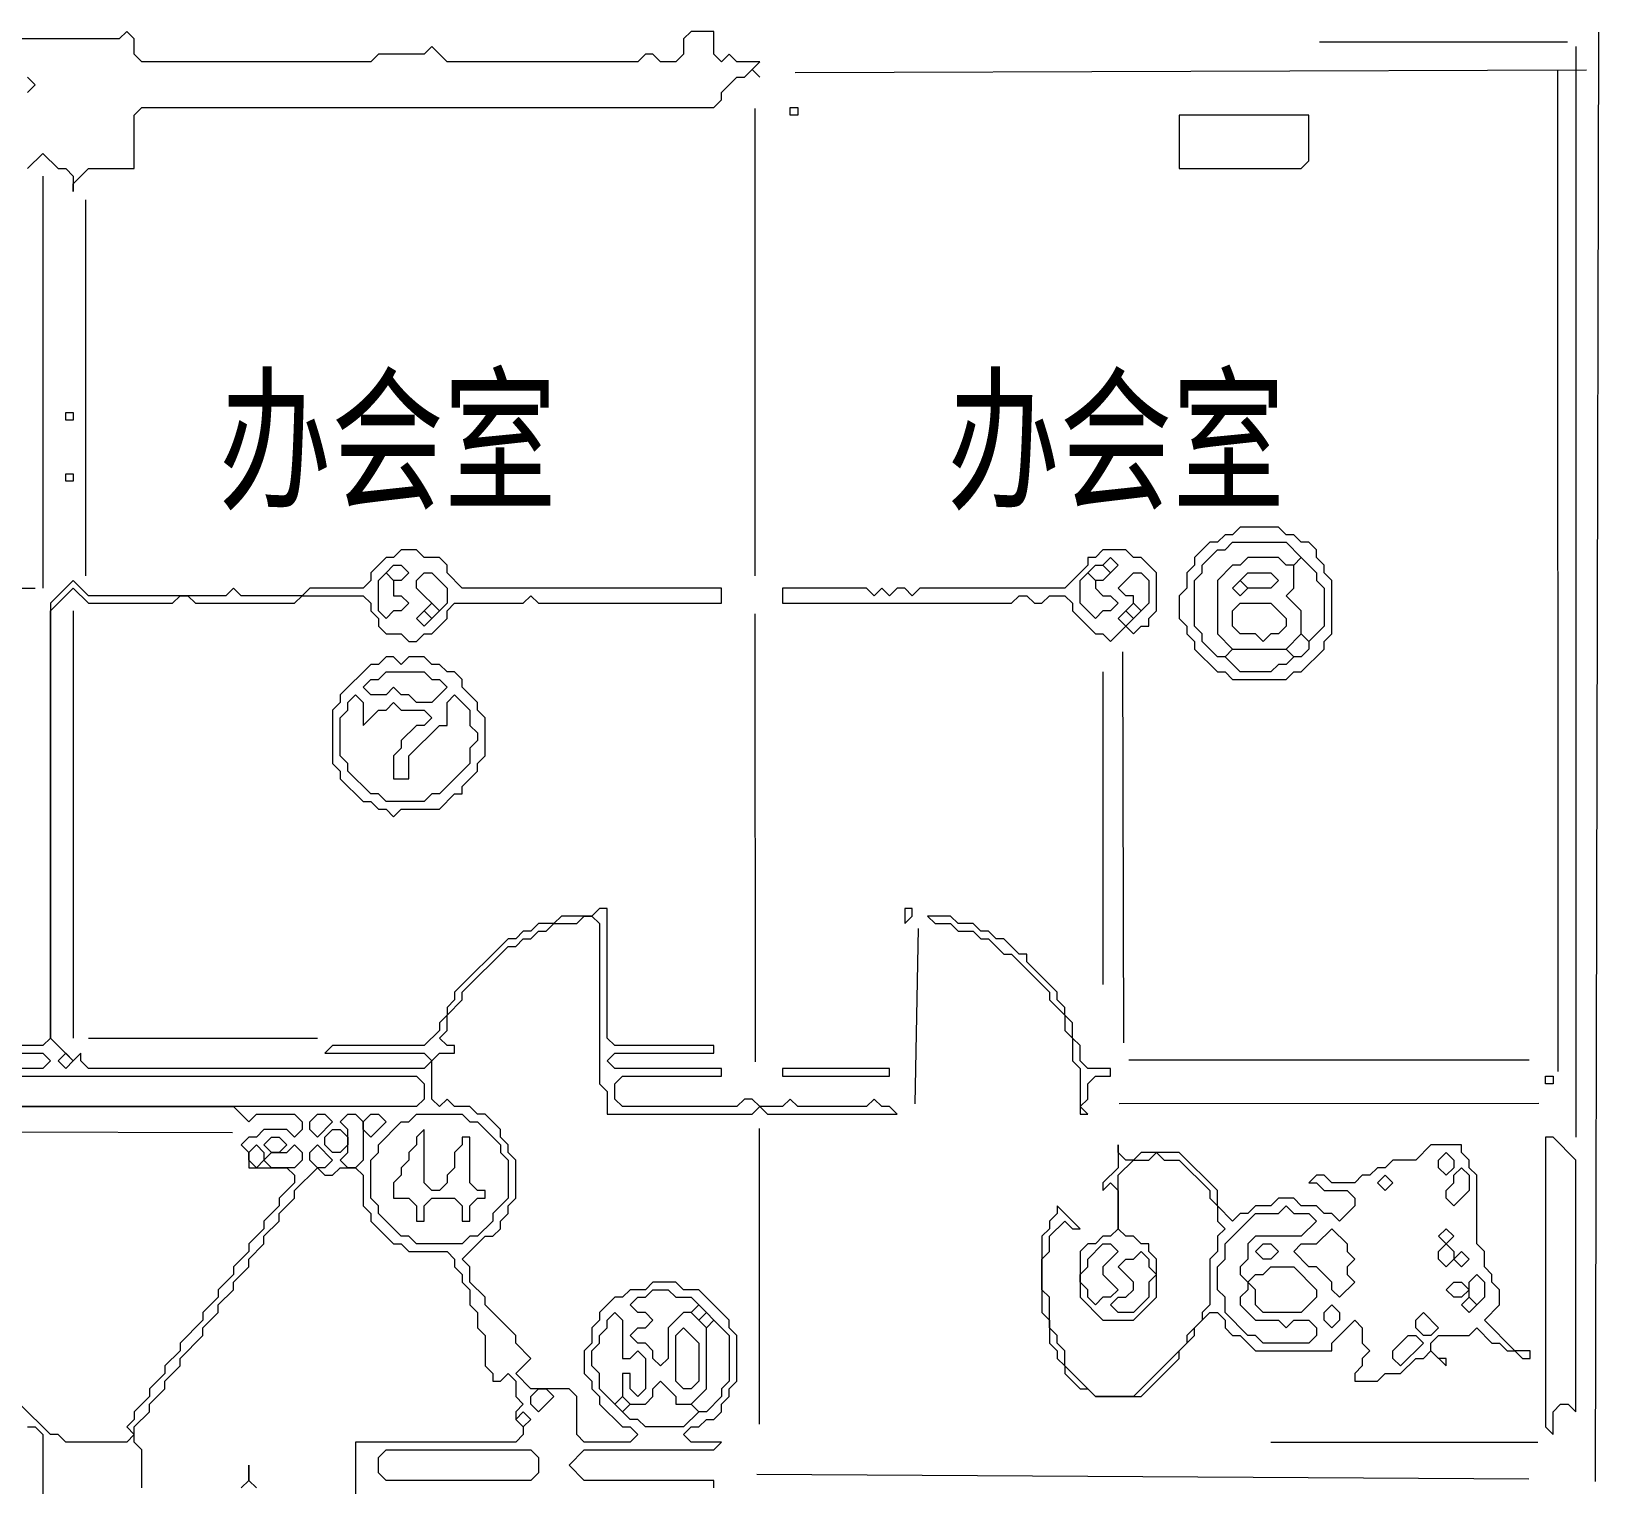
# Model space of a CAD drawing. Extents: x 10 to 1978, y 10 to 1392.
# Drawn here: x 1300.5 to 1506, y 823.4 to 1014 of the extents above; entities that cross this region are included whole.
import ezdxf

# ---------------------------------------------------------------- set-up
doc = ezdxf.new("R2010")
doc.units = 0
for name, color, linetype, lineweight in [('OCR_TEXT', 6, 'Continuous', 0), ('TRACE_CURVE', 6, 'Continuous', 0), ('TRACE_STRAIGHT', 5, 'Continuous', 0), ('TRACE_TEXT_SYMBOL', 6, 'Continuous', 0)]:
    doc.layers.add(name, color=color, linetype=linetype, lineweight=lineweight)
doc.styles.add('wqy-unicode', font='wqy-unicode.lff')

msp = doc.modelspace()

# ---------------------------------------------------------------- linework, layer by layer
at = {"layer": 'TRACE_CURVE', "color": 6}
for points in [[(1349, 946), (1348, 945), (1347, 945), (1345, 943), (1345, 942), (1344, 941), (1337, 941), (1336, 940), (1328, 940), (1327, 941), (1326, 940), (1308, 940), (1306, 942), (1303, 939), (1303, 882), (1302, 881), (1285, 881)], [(1345, 938), (1346, 937), (1346, 936), (1347, 935), (1349, 935), (1350, 934), (1351, 934), (1352, 935), (1353, 935), (1355, 937), (1355, 938), (1356, 939), (1365, 939), (1366, 940), (1367, 939), (1391, 939), (1391, 941), (1357, 941), (1355, 943), (1355, 944), (1354, 945), (1352, 945), (1351, 946), (1349, 946)], [(1414, 872), (1413, 873), (1412, 873), (1411, 874), (1410, 873), (1401, 873), (1400, 874), (1399, 873), (1396, 873), (1395, 874), (1394, 874), (1393, 873), (1378, 873), (1377, 874), (1377, 876), (1378, 877), (1391, 877), (1391, 878), (1377, 878), (1376, 879), (1377, 880), (1390, 880), (1390, 881), (1377, 881), (1376, 882), (1376, 899), (1375, 899), (1374, 898), (1370, 898), (1369, 897), (1367, 897), (1366, 896), (1365, 896), (1364, 895), (1363, 895), (1356, 888), (1356, 887), (1355, 886), (1355, 885), (1354, 884), (1354, 883), (1352, 881), (1340, 881), (1339, 880), (1352, 880), (1353, 879), (1352, 878), (1308, 878), (1307, 879), (1307, 880), (1306, 879), (1303, 882), (1303, 938), (1306, 941), (1308, 939), (1319, 939), (1320, 940), (1321, 940), (1322, 939), (1335, 939), (1336, 940), (1344, 940), (1345, 939), (1345, 938)], [(1379, 831), (1380, 830), (1379, 829), (1373, 829), (1372, 830), (1372, 835), (1371, 836), (1366, 836), (1364, 838), (1366, 840), (1364, 842), (1364, 843), (1360, 847), (1360, 848), (1358, 850), (1358, 852), (1357, 853), (1360, 856), (1361, 856), (1362, 857), (1362, 858), (1363, 859), (1363, 860), (1364, 861), (1364, 866), (1363, 867), (1363, 868), (1362, 869), (1362, 870), (1360, 872), (1359, 872), (1358, 873), (1356, 873), (1355, 874), (1354, 873), (1353, 874), (1353, 879), (1354, 880), (1356, 880), (1356, 881), (1355, 881), (1354, 882), (1355, 883), (1355, 885), (1357, 887), (1357, 888), (1363, 894), (1364, 894), (1365, 895), (1366, 895), (1367, 896), (1368, 896), (1369, 897), (1372, 897), (1373, 898), (1374, 898), (1375, 897), (1375, 876), (1376, 875), (1376, 872), (1395, 872), (1396, 873), (1397, 872), (1414, 872)], [(1297, 873), (1327, 873), (1329, 871), (1330, 872), (1335, 872), (1336, 871), (1336, 870), (1335, 869), (1334, 870), (1331, 870), (1330, 869), (1329, 869), (1328, 868), (1329, 867), (1329, 865), (1334, 865), (1335, 864), (1335, 863), (1333, 861), (1333, 860), (1331, 858), (1331, 857), (1329, 855)], [(1315, 828), (1314, 829), (1314, 831), (1316, 833), (1316, 834), (1318, 836), (1318, 837), (1320, 839), (1320, 840), (1323, 843), (1323, 844), (1325, 846), (1325, 847), (1327, 849), (1327, 850), (1329, 852), (1329, 853), (1331, 855), (1331, 856), (1333, 858), (1333, 859), (1335, 861), (1335, 862), (1338, 865)], [(1338, 865), (1339, 864), (1340, 864), (1341, 865), (1343, 865), (1344, 864), (1344, 860), (1345, 859), (1345, 858), (1348, 855), (1349, 855), (1350, 854), (1355, 854), (1356, 853), (1356, 852), (1357, 851), (1357, 850), (1358, 849), (1358, 847), (1359, 846), (1359, 844), (1360, 843), (1360, 839), (1361, 838), (1361, 837), (1362, 837), (1363, 838), (1364, 837), (1364, 835), (1365, 834), (1364, 833), (1364, 832), (1365, 831), (1365, 830), (1364, 829), (1343, 829), (1343, 819)], [(1329, 855), (1329, 854), (1327, 852), (1327, 851), (1325, 849), (1325, 848), (1323, 846), (1323, 845), (1320, 842), (1320, 841), (1318, 839), (1318, 838), (1316, 836), (1316, 835), (1314, 833), (1314, 832), (1313, 831), (1314, 830), (1313, 829), (1305, 829), (1304, 830), (1303, 830), (1299, 834)], [(1390, 823), (1390, 824), (1373, 824), (1371, 826), (1373, 828), (1390, 828), (1391, 829), (1387, 829), (1386, 830), (1387, 831), (1388, 831), (1389, 832), (1390, 832), (1391, 833), (1391, 834), (1392, 835), (1392, 836), (1393, 837), (1393, 843), (1392, 844), (1392, 845), (1388, 849), (1386, 849), (1385, 850), (1382, 850), (1381, 849), (1379, 849), (1378, 848), (1377, 848), (1375, 846), (1375, 845), (1374, 844), (1374, 842), (1373, 841), (1373, 838), (1374, 837), (1374, 836), (1375, 835), (1375, 834), (1378, 831), (1379, 831)], [(1300, 831), (1301, 831), (1302, 830), (1302, 785), (1300, 783), (1301, 783), (1302, 782), (1302, 780), (1301, 779), (1301, 778), (1302, 779), (1305, 776), (1305, 747), (1306, 747), (1307, 746), (1309, 748), (1310, 747), (1312, 747), (1313, 746)], [(1315, 823), (1315, 828)], [(1330, 823), (1329, 824), (1329, 826), (1329, 824), (1328, 823)]]:
    msp.add_lwpolyline(points, dxfattribs=at)
for points in [[(1347, 943), (1348, 944), (1349, 944), (1350, 943), (1349, 942), (1348, 942)], [(1346, 942), (1347, 943), (1348, 942), (1348, 940), (1349, 940), (1350, 939), (1349, 938), (1348, 938), (1347, 937), (1346, 938)], [(1351, 942), (1352, 943), (1353, 943), (1355, 941), (1355, 939), (1354, 938), (1351, 941)], [(1351, 937), (1352, 938), (1353, 937), (1352, 936)], [(1352, 938), (1353, 939), (1354, 938), (1353, 937)], [(1285, 879), (1286, 880), (1302, 880), (1303, 879), (1302, 878), (1286, 878)], [(1304, 879), (1305, 880), (1306, 879), (1305, 878)], [(1287, 877), (1351, 877), (1352, 876), (1352, 874), (1351, 873), (1286, 873), (1285, 874), (1285, 875)], [(1337, 871), (1338, 872), (1339, 872), (1340, 871), (1338, 869), (1337, 870)], [(1341, 871), (1342, 872), (1343, 872), (1344, 871), (1344, 866), (1343, 865), (1342, 865), (1341, 866), (1342, 867), (1342, 870)], [(1344, 871), (1345, 872), (1346, 872), (1347, 871), (1345, 869), (1344, 870)], [(1350, 871), (1351, 872), (1357, 872), (1358, 871), (1359, 871), (1362, 868), (1362, 867), (1363, 866), (1363, 861), (1361, 859), (1361, 858), (1359, 856), (1358, 856), (1357, 855), (1351, 855), (1350, 856), (1349, 856), (1346, 859), (1346, 860), (1345, 861), (1345, 866), (1346, 867), (1346, 868), (1349, 871)], [(1339, 869), (1340, 870), (1341, 870), (1342, 869), (1342, 868), (1341, 867), (1340, 867), (1339, 868)], [(1329, 867), (1330, 868), (1331, 867), (1331, 866), (1330, 865), (1329, 866)], [(1331, 868), (1332, 869), (1333, 869), (1334, 868), (1333, 867), (1332, 867)], [(1334, 867), (1335, 868), (1336, 867), (1336, 866), (1335, 865), (1332, 865), (1331, 866), (1332, 867)], [(1337, 867), (1338, 868), (1340, 866), (1339, 865), (1338, 865), (1337, 866)], [(1381, 848), (1382, 849), (1384, 849), (1385, 848), (1387, 848), (1388, 847), (1387, 846), (1386, 846), (1384, 844), (1384, 840), (1383, 839), (1382, 840), (1382, 841), (1381, 842), (1380, 842), (1379, 843), (1380, 844), (1381, 844), (1382, 845), (1381, 846), (1380, 846), (1379, 847), (1380, 848)], [(1387, 846), (1388, 847), (1389, 846), (1388, 845)], [(1376, 845), (1377, 846), (1378, 845), (1378, 840), (1379, 840), (1380, 841), (1381, 840), (1381, 836), (1380, 835), (1379, 836), (1379, 838), (1378, 838), (1378, 835), (1377, 834), (1375, 836), (1375, 838), (1374, 839), (1374, 841), (1375, 842), (1375, 843), (1376, 844)], [(1389, 844), (1390, 845), (1392, 843), (1392, 837), (1391, 836), (1391, 835), (1389, 833), (1388, 833), (1387, 834), (1389, 836)], [(1388, 845), (1389, 846), (1390, 845), (1389, 844)], [(1385, 843), (1386, 844), (1388, 842), (1388, 837), (1387, 836), (1386, 836), (1385, 837)], [(1382, 836), (1383, 837), (1385, 835), (1385, 834), (1387, 834), (1388, 833), (1386, 831), (1381, 831), (1380, 832), (1379, 832), (1378, 833), (1379, 834), (1381, 834), (1382, 835)], [(1366, 835), (1367, 836), (1368, 836), (1369, 835), (1367, 833), (1366, 834)], [(1377, 834), (1378, 835), (1379, 834), (1378, 833)], [(1364, 832), (1365, 833), (1366, 832), (1365, 831)], [(1346, 827), (1347, 828), (1366, 828), (1367, 827), (1367, 825), (1366, 824), (1347, 824), (1346, 825)]]:
    msp.add_lwpolyline(points, close=True, dxfattribs=at)
at = {"layer": 'TRACE_STRAIGHT', "color": 5}
for p, q in [((1505.58, 823.87), (1505.99, 1013.88)), ((1469.38, 1012.62), (1501.88, 1012.62)), ((1503, 1012), (1503, 869)), ((1400.65, 1008.61), (1504.4, 1008.97)), ((1500.6, 1008.88), (1500.64, 877.62)), ((1395.36, 1003.87), (1395.37, 942.62)), ((1302, 995), (1302, 941)), ((1307.63, 942.62), (1307.64, 991.9)), ((1266, 941), (1301, 941)), ((1306, 938), (1306, 882)), ((1395.36, 937.62), (1395.38, 878.87)), ((1443.57, 932.63), (1443.69, 881.37)), ((1441, 930), (1441, 889)), ((1416.38, 873.38), (1416.82, 896.35)), ((1308, 882), (1338, 882)), ((1444.38, 879.13), (1496.88, 879.13)), ((1443.13, 873.41), (1498.13, 873.48)), ((1296.87, 869.7), (1326.88, 869.63)), ((1395.96, 831.37), (1395.97, 870.12)), ((1463, 829), (1498, 829)), ((1395.6, 824.79), (1496.85, 824.19))]:
    msp.add_line(p, q, dxfattribs=at)
at = {"layer": 'TRACE_TEXT_SYMBOL', "color": 6}
for points in [[(1300, 996), (1302, 998), (1304, 996), (1305, 996), (1306, 995), (1306, 993), (1306, 994), (1308, 996), (1314, 996), (1314, 1003), (1315, 1004), (1390, 1004), (1391, 1005), (1391, 1006), (1393, 1008), (1394, 1008), (1395, 1009), (1396, 1008), (1395, 1009), (1396, 1010), (1393, 1010), (1392, 1011), (1391, 1010), (1390, 1011), (1390, 1014), (1387, 1014), (1386, 1013), (1386, 1011), (1385, 1010), (1383, 1010), (1382, 1011), (1381, 1011), (1380, 1010), (1355, 1010), (1353, 1012), (1352, 1011), (1346, 1011), (1345, 1010), (1315, 1010), (1314, 1011), (1314, 1013), (1313, 1014), (1312, 1013), (1296, 1013)], [(1300, 1008), (1301, 1007), (1300, 1006)], [(1443, 868), (1443, 865), (1441, 863), (1441, 862), (1442, 863), (1443, 862), (1443, 857), (1442, 856), (1441, 856), (1440, 855), (1439, 855), (1438, 854), (1438, 848), (1441, 845), (1445, 845), (1448, 848), (1448, 853), (1447, 854), (1447, 855), (1446, 855), (1445, 856), (1444, 856), (1443, 857), (1443, 864), (1445, 866), (1447, 866), (1448, 867), (1449, 866), (1451, 866), (1455, 862), (1455, 861), (1456, 860), (1456, 858), (1457, 857), (1456, 856), (1456, 854), (1455, 853), (1455, 847), (1454, 846), (1454, 845), (1452, 843), (1452, 842), (1445, 835), (1440, 835), (1436, 839), (1436, 841), (1435, 842), (1435, 843), (1434, 844), (1434, 848), (1433, 849), (1433, 853), (1434, 854), (1434, 856), (1436, 858), (1437, 857), (1438, 857), (1435, 860), (1435, 859), (1434, 858), (1434, 857), (1433, 856), (1433, 846), (1434, 845)], [(1489, 866), (1488, 867), (1488, 868), (1484, 868), (1482, 866), (1479, 866), (1478, 865), (1477, 865), (1476, 864), (1475, 864), (1474, 863), (1471, 863), (1470, 864), (1469, 864), (1468, 863), (1469, 863), (1470, 862), (1473, 862), (1474, 861), (1474, 860), (1472, 858), (1471, 859), (1470, 859), (1469, 860), (1467, 860), (1466, 861), (1464, 861), (1463, 860), (1461, 860), (1460, 859), (1459, 859), (1458, 858), (1456, 860), (1456, 862), (1451, 867), (1446, 867), (1445, 866), (1444, 866), (1443, 867), (1443, 868)], [(1434, 845), (1434, 842), (1435, 841), (1435, 840), (1436, 839), (1436, 838), (1438, 836), (1439, 836), (1440, 835), (1446, 835), (1451, 840), (1451, 841), (1453, 843), (1453, 844), (1455, 846), (1456, 846), (1457, 845), (1457, 844), (1458, 843), (1459, 843), (1461, 841), (1471, 841), (1471, 842), (1474, 845), (1475, 844), (1475, 842), (1476, 841), (1475, 840), (1475, 839), (1474, 838), (1474, 837), (1477, 837), (1478, 838), (1480, 838), (1482, 840), (1483, 840), (1484, 841), (1486, 839), (1486, 840), (1485, 840), (1484, 841), (1484, 842), (1485, 843), (1489, 843), (1490, 844), (1492, 842), (1493, 842), (1494, 841), (1495, 841), (1496, 840), (1497, 840), (1497, 841), (1495, 841), (1491, 845), (1493, 847), (1493, 849), (1492, 850), (1492, 851), (1491, 852), (1491, 854), (1490, 855), (1490, 864), (1489, 865), (1489, 866)]]:
    msp.add_lwpolyline(points, dxfattribs=at)
for points in [[(1400, 1004), (1401, 1004), (1401, 1003), (1400, 1003)], [(1451, 1003), (1451, 996), (1467, 996), (1468, 997), (1468, 1003)], [(1305, 964), (1306, 964), (1306, 963), (1305, 963)], [(1305, 956), (1306, 956), (1306, 955), (1305, 955)], [(1459, 949), (1458, 948), (1457, 948), (1456, 947), (1455, 947), (1453, 945), (1453, 944), (1452, 943), (1452, 941), (1451, 940), (1451, 937), (1452, 936), (1452, 935), (1453, 934), (1453, 933), (1456, 930), (1457, 930), (1458, 929), (1465, 929), (1466, 930), (1467, 930), (1470, 933), (1470, 934), (1471, 935), (1471, 942), (1470, 943), (1470, 944), (1469, 945), (1469, 946), (1468, 947), (1467, 947), (1466, 948), (1465, 948), (1464, 949)], [(1441, 946), (1440, 945), (1439, 945), (1439, 944), (1436, 941), (1417, 941), (1416, 940), (1415, 941), (1414, 941), (1413, 940), (1412, 941), (1411, 940), (1410, 941), (1399, 941), (1399, 939), (1429, 939), (1430, 940), (1431, 940), (1432, 939), (1433, 939), (1434, 940), (1436, 940), (1437, 939), (1437, 938), (1440, 935), (1441, 935), (1442, 934), (1444, 936), (1445, 935), (1446, 936), (1447, 936), (1447, 937), (1448, 938), (1448, 943), (1446, 945), (1445, 945), (1444, 946)], [(1457, 946), (1458, 947), (1465, 947), (1467, 945), (1466, 944), (1465, 944), (1464, 945), (1460, 945), (1459, 944), (1458, 944), (1456, 942), (1456, 935), (1458, 933), (1457, 932), (1456, 932), (1454, 934), (1454, 935), (1453, 936), (1453, 942), (1454, 943), (1454, 944), (1456, 946)], [(1439, 943), (1440, 944), (1441, 944), (1442, 943), (1441, 942), (1440, 942)], [(1441, 944), (1442, 945), (1443, 944), (1442, 943)], [(1466, 944), (1467, 945), (1469, 943), (1469, 942), (1470, 941), (1470, 936), (1468, 934), (1467, 935), (1467, 938), (1465, 940), (1466, 941)], [(1438, 942), (1439, 943), (1440, 942), (1440, 941), (1441, 940), (1442, 940), (1443, 939), (1442, 938), (1441, 938), (1440, 937), (1438, 939)], [(1445, 943), (1446, 943), (1447, 942), (1447, 939), (1446, 938), (1445, 939), (1445, 940), (1444, 940), (1443, 941)], [(1458, 941), (1459, 942), (1460, 941), (1459, 940)], [(1459, 942), (1460, 943), (1463, 943), (1464, 942), (1463, 941), (1460, 941)], [(1443, 937), (1444, 938), (1445, 937), (1444, 936)], [(1444, 938), (1445, 939), (1446, 938), (1445, 937)], [(1458, 938), (1459, 939), (1463, 939), (1465, 937), (1465, 936), (1464, 935), (1463, 935), (1462, 934), (1461, 935), (1459, 935), (1458, 936)], [(1467, 935), (1468, 934), (1468, 933), (1467, 932), (1466, 932), (1465, 933)], [(1457, 932), (1458, 933), (1465, 933), (1466, 932), (1465, 931), (1464, 931), (1463, 930), (1459, 930)], [(1347, 932), (1346, 931), (1345, 931), (1341, 927), (1341, 926), (1340, 925), (1340, 918), (1341, 917), (1341, 916), (1344, 913), (1345, 913), (1346, 912), (1347, 912), (1348, 911), (1349, 912), (1354, 912), (1356, 914), (1357, 914), (1357, 915), (1359, 917), (1359, 918), (1360, 919), (1360, 924), (1359, 925), (1359, 926), (1357, 928), (1357, 929), (1356, 930), (1355, 930), (1354, 931), (1353, 931), (1352, 932), (1350, 932), (1349, 931), (1348, 932)], [(1346, 929), (1347, 930), (1352, 930), (1353, 929), (1354, 929), (1355, 928), (1353, 926), (1351, 926), (1350, 927), (1349, 927), (1348, 928), (1347, 927), (1345, 927), (1344, 928), (1345, 929)], [(1342, 926), (1343, 927), (1344, 926), (1344, 923), (1346, 925), (1347, 925), (1348, 926), (1349, 925), (1352, 925), (1353, 924), (1352, 923), (1351, 923), (1349, 921), (1349, 920), (1348, 919), (1348, 916), (1350, 916), (1350, 919), (1354, 923), (1355, 923), (1355, 926), (1356, 927), (1358, 925), (1358, 923), (1359, 922), (1359, 921), (1358, 920), (1358, 918), (1354, 914), (1353, 914), (1352, 913), (1347, 913), (1346, 914), (1345, 914), (1342, 917), (1342, 918), (1341, 919), (1341, 924), (1342, 925)], [(1415, 899), (1415, 897), (1416, 898), (1416, 899)], [(1418, 898), (1419, 897), (1421, 897), (1422, 896), (1424, 896), (1425, 895), (1426, 895), (1428, 893), (1429, 893), (1434, 888), (1434, 887), (1436, 885), (1436, 883), (1437, 882), (1437, 879), (1438, 878), (1438, 872), (1439, 872), (1438, 873), (1439, 874), (1439, 876), (1440, 877), (1442, 877), (1442, 878), (1439, 878), (1438, 879), (1438, 881), (1437, 882), (1437, 884), (1436, 885), (1436, 886), (1435, 887), (1435, 888), (1431, 892), (1431, 893), (1430, 893), (1428, 895), (1427, 895), (1426, 896), (1425, 896), (1424, 897), (1422, 897), (1421, 898)], [(1399, 878), (1399, 877), (1413, 877), (1413, 878)], [(1499, 877), (1500, 877), (1500, 876), (1499, 876)], [(1352, 870), (1351, 869), (1351, 868), (1350, 867), (1350, 866), (1349, 865), (1349, 864), (1348, 863), (1348, 861), (1350, 861), (1351, 860), (1351, 858), (1352, 858), (1352, 860), (1353, 861), (1356, 861), (1357, 860), (1357, 858), (1358, 858), (1358, 860), (1359, 861), (1360, 861), (1360, 862), (1359, 862), (1358, 863), (1358, 869), (1357, 869), (1357, 868), (1356, 867), (1356, 865), (1355, 864), (1355, 863), (1354, 862), (1353, 862), (1352, 863)], [(1499, 869), (1499, 831), (1500, 830), (1500, 833), (1501, 834), (1502, 834), (1503, 833), (1503, 866), (1500, 869)], [(1485, 866), (1486, 867), (1487, 866), (1487, 865), (1486, 864), (1485, 865)], [(1477, 863), (1478, 864), (1479, 863), (1478, 862)], [(1487, 864), (1488, 865), (1489, 864), (1489, 862), (1487, 860), (1486, 861), (1486, 862), (1487, 863)], [(1464, 859), (1465, 860), (1466, 859), (1468, 859), (1469, 858), (1467, 856), (1461, 856), (1460, 855), (1460, 853), (1459, 852), (1459, 851), (1460, 850), (1460, 849), (1459, 848), (1459, 847), (1461, 845), (1464, 845), (1465, 844), (1466, 845), (1468, 845), (1469, 844), (1469, 843), (1468, 842), (1462, 842), (1461, 843), (1460, 843), (1457, 846), (1457, 848), (1456, 849), (1456, 852), (1457, 853), (1457, 855), (1461, 859)], [(1471, 857), (1473, 855), (1473, 854), (1474, 853), (1473, 852), (1473, 851), (1474, 850), (1472, 848), (1471, 849), (1471, 850), (1469, 852), (1468, 852), (1466, 854), (1467, 855), (1469, 855)], [(1485, 856), (1486, 857), (1487, 856), (1486, 855)], [(1441, 855), (1442, 855), (1443, 854), (1441, 852), (1441, 851), (1443, 849), (1442, 848), (1441, 848), (1440, 847), (1439, 848), (1439, 849), (1438, 850), (1438, 851), (1439, 852), (1439, 853)], [(1461, 854), (1462, 855), (1463, 855), (1464, 854), (1463, 853), (1462, 853)], [(1485, 854), (1486, 855), (1487, 854), (1487, 853), (1486, 852), (1485, 853)], [(1445, 853), (1446, 854), (1447, 853), (1447, 852), (1448, 851), (1447, 850), (1447, 848), (1445, 846), (1443, 846), (1442, 847), (1443, 848), (1444, 848), (1445, 849), (1445, 850), (1443, 852), (1444, 853)], [(1487, 853), (1488, 854), (1489, 853), (1488, 852)], [(1462, 851), (1463, 852), (1466, 852), (1469, 849), (1469, 848), (1467, 846), (1462, 846), (1461, 847), (1461, 849), (1460, 850), (1461, 851)], [(1489, 850), (1490, 851), (1491, 850), (1491, 848), (1490, 847), (1489, 848)], [(1486, 849), (1487, 850), (1488, 850), (1489, 849), (1488, 848), (1487, 848)], [(1470, 846), (1471, 847), (1472, 846), (1472, 845), (1471, 844), (1470, 845)], [(1488, 847), (1489, 848), (1490, 847), (1489, 846)], [(1482, 845), (1483, 846), (1485, 844), (1484, 843), (1483, 843), (1482, 844)], [(1481, 843), (1482, 843), (1483, 842), (1480, 839), (1479, 840), (1479, 841)]]:
    msp.add_lwpolyline(points, close=True, dxfattribs=at)

# ---------------------------------------------------------------- texts
at = {"layer": 'OCR_TEXT', "color": 6, "style": 'wqy-unicode', "width": 0.72}
for p in [(1325.08, 952.89), (1420.58, 952.89)]:
    msp.add_text('办会室', height=15.026, dxfattribs=at).set_placement(p)

doc.saveas('drawing.dxf')
